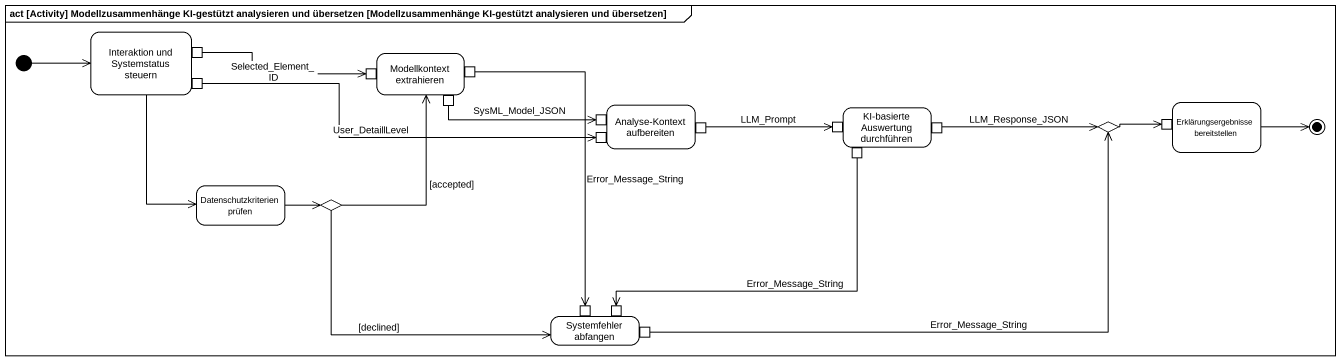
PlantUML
@startuml
mainframe act [Activity] Modellzusammenhänge KI-gestützt analysieren und übersetzen [Modellzusammenhänge KI-gestützt analysieren und übersetzen]
hide empty description
state "Interaktion und Systemstatus steuern" as Interaktion_und {
  state pin1 <<outputPin>>
  state pin2 <<outputPin>>
}
state "Modellkontext extrahieren" as Modellkontext_extrahieren {
  state pin3 <<inputPin>>
  state pin4 <<outputPin>>
  state pin5 <<outputPin>>
}
state "Erklärungsergebnisse bereitstellen" as Erklärungsergebnisse {
  state pin11 <<inputPin>>
}
state "Analyse-Kontext aufbereiten" as Analyse_Kontext_aufbereiten {
  state pin6 <<inputPin>>
  state pin7 <<inputPin>>
  state pin8 <<outputPin>>
}
state "KI-basierte Auswertung durchführen" as KI_basierte_Auswertung {
  state pin9 <<inputPin>>
  state pin10 <<outputPin>>
  state pin12 <<outputPin>>
}
state choice1 <<choice>>
state "Datenschutzkriterien prüfen" as Datenschutzkriterien_prüfen
state choice2 <<choice>>
state "Systemfehler abfangen" as Systemfehler_abfangen {
  state pin13 <<inputPin>>
  state pin14 <<inputPin>>
  state pin15 <<outputPin>>
}
[*] -right-> Interaktion_und
Interaktion_und --> Datenschutzkriterien_prüfen
pin1 -right-> pin3 : Selected_Element_ID
pin2 -right-> pin7 : User_DetaillLevel
pin4 -right-> pin6 : SysML_Model_JSON
pin5 --> pin13 : Error_Message_String
pin8 -right-> pin9 : LLM_Prompt
pin10 -right-> choice1 : LLM_Response_JSON
choice1 -right-> pin11
pin12 --> pin14 : Error_Message_String
Datenschutzkriterien_prüfen -right-> choice2
choice2 -up-> Modellkontext_extrahieren : [accepted]
choice2 -right-> Systemfehler_abfangen : [declined]
pin15 -right-> choice1 : Error_Message_String
Erklärungsergebnisse -right-> [*]
@enduml
